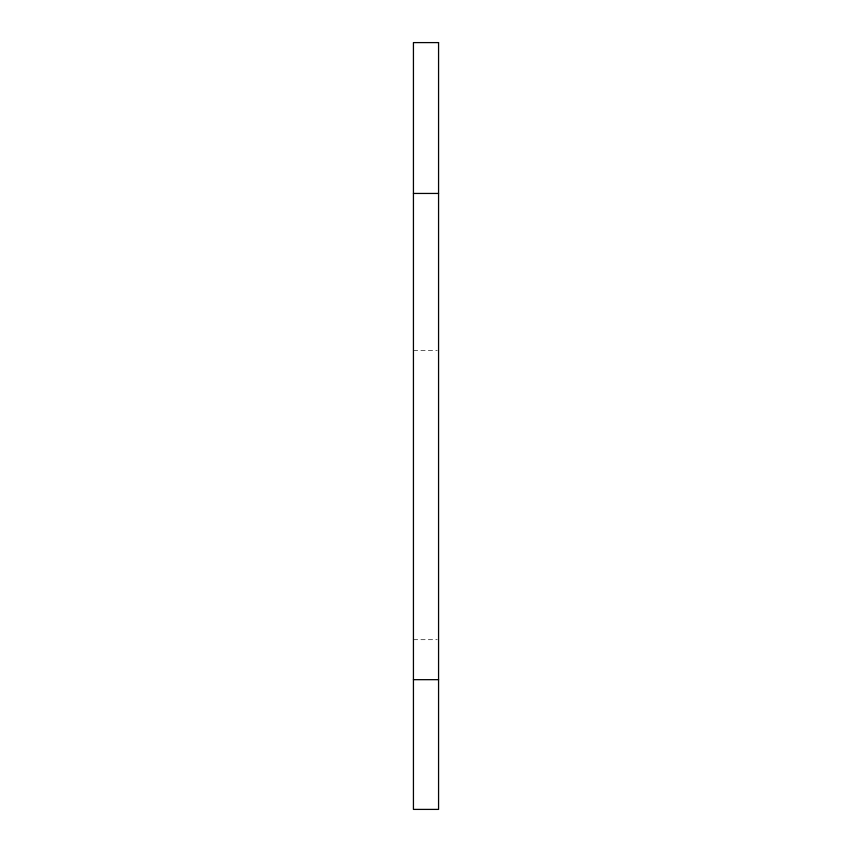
<?xml version="1.0" encoding="UTF-8"?>
<svg xmlns="http://www.w3.org/2000/svg" width="852" height="852" viewBox="0 0 852 852"><rect width="100%" height="100%" fill="white"/><g stroke="black" fill="none" stroke-linecap="round" stroke-linejoin="round"><path stroke-width="0.64" stroke-dasharray="4.26 3.19" d="M413.433 350.577L437.246 350.577M413.433 639.703L437.246 639.703"/><path stroke-width="1.28" d="M413.433 193.447L438.567 193.447M413.433 679.672L438.567 679.672M438.567 42.6L413.433 42.6L413.433 809.4L438.567 809.4L438.567 42.6"/></g></svg>
